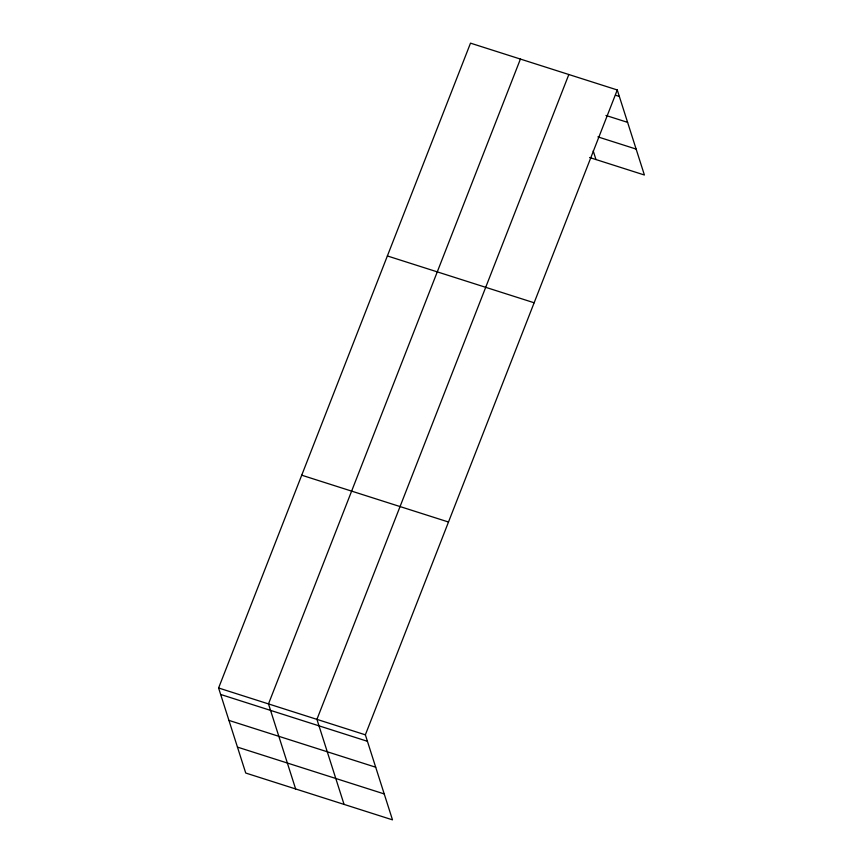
<?xml version="1.0" encoding="UTF-8"?>
<svg xmlns="http://www.w3.org/2000/svg" width="863" height="863" viewBox="0 0 863 863"><rect width="100%" height="100%" fill="white"/><g stroke="black" fill="none" stroke-linecap="round" stroke-linejoin="round"><path stroke-width="1.29" d="M617.272 89.968L365.362 734.823L392.492 819.85L245.728 773.032L218.598 687.994L470.508 43.15L617.272 89.968L644.402 175.006L589.602 157.519M520.411 59.072L268.49 703.917L295.631 788.944M568.836 74.52L316.926 719.364L344.057 804.402M615.513 95.221L619.332 96.44M605.945 115.459L627.606 122.363M597.897 136.883L636.128 149.072M387.379 255.955L534.143 302.773M301.726 475.2L448.49 522.018M218.598 687.994L365.362 734.823M220.658 694.467L367.422 741.295M228.932 720.4L375.696 767.218M237.454 747.11L384.218 793.928M593.215 150.906L595.977 159.547"/></g></svg>
